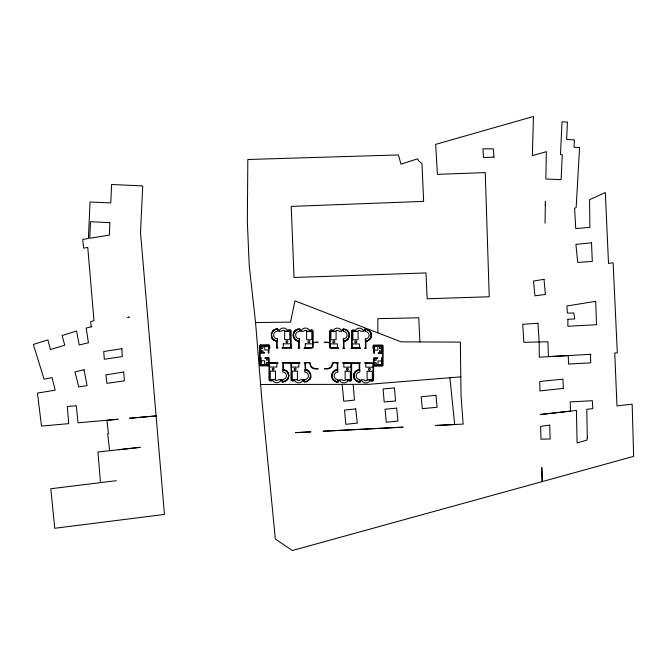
<?xml version="1.0" encoding="UTF-8"?>
<svg xmlns="http://www.w3.org/2000/svg" width="667" height="667" viewBox="0 0 667 667"><rect width="100%" height="100%" fill="white"/><g stroke="black" fill="none" stroke-linecap="round" stroke-linejoin="round"><path stroke-width="1" d="M259.588 345.756L259.588 365.258L260.388 365.908L269.009 365.908L268.984 380.032M269.118 363.156L269.043 357.729L264.916 357.629L264.916 358.129L268.601 358.129L268.593 364.682L260.797 364.674L261.181 357.62L260.489 357.629L260.372 365.099L268.593 365.433L260.055 365.082L260.113 345.598L268.626 345.356L260.422 345.648L260.322 352.893L264.507 353.151L264.507 352.651L260.814 352.643L260.83 346.09L268.626 346.106L268.242 353.151L268.859 353.16L269.126 345.481C267.534 347.657 270.619 348.866 269.743 347.682L269.726 345.606L269.109 344.906L260.497 344.847M269.218 362.998L277.972 362.631L277.972 363.123L269.568 363.373L269.476 379.94C270.068 381.807 275.004 379.857 269.96 380.949M276.713 347.199L276.371 341.262M277.572 329.998L277.572 329.323A5.761 5.761 0 0 0 271.644 334.709A5.761 5.761 0 0 0 276.822 340.82L276.838 340.829M282.541 380.882L282.541 381.507A5.761 5.761 0 0 0 288.469 376.121A5.761 5.761 0 0 0 283.292 370.01L283.292 370.002M282.891 369.593L282.9 363.582L282.116 362.631L299.95 362.665L299.95 363.165L291.546 363.415L291.462 379.982C292.104 381.899 296.998 379.806 291.946 380.982M291.104 347.232L291.02 330.423M299.2 341.279L299.191 347.282L299.975 348.232L298.066 348.232L298.799 347.69M299.55 329.982L299.55 329.365A5.761 5.761 0 0 0 293.63 334.742A5.761 5.761 0 0 0 298.799 340.854L298.816 340.862M304.519 380.89L304.519 381.541A5.761 5.761 0 0 0 310.447 376.155A5.761 5.761 0 0 0 305.269 370.052L304.886 363.623L304.102 362.673L310.138 362.681L310.363 363.34A5.144 5.144 0 0 0 315.499 368.501C322.311 368.584 314.49 369.751 312.848 368.334C308.446 366.617 312.064 360.413 305.303 363.273M305.386 363.673L305.728 369.601M329.615 330.949L329.598 342.546L324.662 341.971L324.662 342.471L327.147 342.471A5.153 5.153 0 0 1 329.573 343.08L329.748 347.824M338.036 380.982L338.036 381.599A5.761 5.761 0 0 1 332.124 376.196A5.761 5.761 0 0 1 337.327 370.102L337.394 370.085M343.18 330.082L343.18 329.44A5.761 5.761 0 0 1 349.091 334.842A5.761 5.761 0 0 1 343.897 340.929L343.897 340.937M343.98 347.324L343.989 341.429L345.531 341.07M351.576 347.407L351.759 330.448M359.221 363.682L359.205 369.643L358.254 369.818M359.696 369.793L359.713 363.715L360.505 362.765L342.671 362.74L342.671 363.24L351.067 363.515L351.1 380.082C350.158 382.058 345.606 379.84 351.059 380.974M365.166 330.098L365.166 329.473A5.761 5.761 0 0 1 371.069 334.876A5.761 5.761 0 0 1 365.875 340.97L365.791 340.987M365.474 341.387L365.458 347.449L364.674 348.341L366.158 348.349L365.841 347.832M373.578 380.123L373.603 366.083L382.224 366.116L383.025 365.466L383.083 345.806L382.283 345.064L373.662 345.064L372.953 345.764L372.928 347.857C372.028 349.074 375.162 347.79 373.553 345.656L373.795 353.335L374.412 353.335L374.054 346.281L381.849 346.298L381.841 352.851L378.147 352.843L378.147 353.343L382.333 353.101L382.241 345.839L374.054 345.539L382.566 345.806L382.566 365.208L374.02 365.616L382.241 365.308L382.108 357.829L381.457 357.829L381.816 364.882L374.02 364.866L374.029 358.312L377.722 358.321L377.722 357.82L373.562 357.946L373.528 363.39L373.153 362.79L364.649 362.773L364.649 363.273L373.053 363.548L373.086 380.123C372.82 381.766 367.209 380.132 372.853 381.082M545.348 205.653L545.423 201.259L545.022 223.195M259.588 345.748L260.489 344.847M291.012 363.465L291.07 380.44M293.121 334.901L293.597 332.725M373.578 380.207L373.47 380.582M353.61 375.446L354.077 373.47M337.71 369.793L337.735 363.673L338.519 362.731L332.483 362.723L332.258 363.382A5.144 5.144 0 0 1 327.105 368.517C320.135 368.526 328.723 369.885 330.248 368.067C334.159 365.933 330.524 360.88 337.369 363.223M351.584 380.265L351.617 363.632M310.839 377.005L310.63 373.778M371.461 336.468L371.252 333.242M271.294 333.658L271.861 338.027M310.839 377.013L310.63 377.797M331.782 374.412L332.349 378.773M371.461 336.476L370.635 338.553M271.302 333.65L272.686 330.957M331.782 374.395L333.175 371.702M365.916 347.657L365.975 341.462L367.317 341.171M312.998 347.657L313.115 343.055A5.153 5.153 0 0 1 315.541 342.454L318.026 342.454L318.026 341.963L313.09 342.513L313.106 330.807M310.622 377.805L310.313 378.556M337.302 363.357L337.227 369.61L336.468 369.735M293.597 332.716L293.955 331.991M354.077 373.462L354.769 372.219M291.02 347.615L291.721 348.216L282.141 348.199L282.141 347.707L290.545 347.457L290.629 330.882C290.42 329.29 284.767 330.865 290.312 329.898M291.07 363.248L283.275 363.148M359.296 363.365L351.542 363.357M310.305 378.564L310.013 379.089M343.555 341.145L343.48 347.357L342.696 348.307L344.606 348.307L343.855 347.799M293.964 331.983L294.289 331.474M303.285 380.974L303.227 380.515L304.519 380.849M303.268 380.999L304.027 381.007L304.244 382.024M310.005 379.098L307.087 381.566M370.627 338.561L367.325 341.171M287.802 379.39L288.978 375.554M294.297 331.466L294.672 330.99M354.777 372.211L355.436 371.444M348.174 339.178L349.6 335.009M360.122 380.74L360.013 381.632A5.761 5.761 0 0 1 354.11 376.23A5.761 5.761 0 0 1 359.305 370.143L359.321 370.135M272.695 330.949L273.587 330.115M294.681 330.982L295.406 330.282M333.183 371.694L333.75 371.127M287.277 380.032L283.533 381.949M347.899 339.495L345.539 341.062M355.444 371.436L356.553 370.552M295.414 330.273L296.073 329.806M273.595 330.107C274.479 329.456 278.381 327.472 278.064 329.865L278.889 330.365L277.839 330.332M334.075 370.86L335.109 370.218M296.256 329.69L297.174 329.265M356.745 370.443L358.246 369.826M335.126 370.21L336.46 369.735M364.882 330.49L363.849 330.507L364.882 328.989M342.905 328.956L341.879 330.465L342.821 330.465M307.078 381.574L305.102 382.033M297.182 329.256L299.908 328.898L300.05 329.898L300.867 330.398L299.817 330.373M360.338 380.615L361.331 380.607L360.513 381.099L360.43 382.058L358.629 382.016M352.418 330.007C357.937 331.074 352.501 329.273 352.101 330.99L352.126 347.557L360.53 347.84L360.53 348.332L350.95 348.316L351.709 347.824M116.258 480.674L50.809 488.761L54.752 528.281L164.449 514.432L140.52 232.491L142.721 185.91L111.614 184.501L110.78 202.918L90.045 201.968L88.386 238.503L82.708 239.411L83.658 248.124L87.761 247.424L93.989 320.66L90.629 321.577L91.246 326.763L91.913 326.597L86.185 328.047L88.428 342.771L79.223 344.964L76.522 331.032L62.131 335.509L64.749 345.214L50.434 349.533L47.866 339.912L33.35 344.43L44.047 379.139L52.093 377.647L55.169 390.178L37.452 393.08L41.479 426.046L68.726 423.645L67.275 406.478L76.321 405.728L78.014 422.811L118.176 419.268L106.887 420.285L108.463 433.808L107.67 433.892L109.663 450.684M118.743 449.691L140.253 447.332L97.966 451.968L100.459 482.625M283.317 381.974L282.299 381.991M260.589 384.492L368.709 384.325L460.789 376.863L460.372 342.104L401.142 341.854L294.931 300.842L290.529 322.119L255.569 322.57L249.308 266.25L248.724 254.094L247.357 221.828L247.816 159.496L398.449 154.936L400.934 164.14L417.609 158.829L419.143 161.406L421.961 163.515L423.662 201.384L291.237 206.403L294.014 277.489L425.988 272.928L427.147 298.766L489.236 296.773L485.251 172.603L437.394 174.345L435.693 144.355L533.45 116.483L532.366 155.678L546.348 151.659L545.839 178.989L561.114 179.69L562.273 154.686L560.488 154.602L562.023 121.836L567.417 122.086L566.625 139.503L574.387 139.878L574.054 147.257L579.565 147.549L576.163 207.52L574.587 208.312L575.754 228.589L589.853 227.347L589.561 199.683L605.319 192.546L608.512 263.473L613.123 262.723L617.308 352.893L614.741 353.018L616.975 405.911L632.158 404.194L633.65 456.37L292.396 550.517L275.313 538.986L261.831 399.55L255.569 322.57M330.532 329.957C335.826 331.065 330.582 329.19 330.115 330.957L330.148 347.524L338.544 347.799L338.544 348.299L330.282 348.232M312.098 348.249L304.127 348.241L304.127 347.74L312.523 347.49L312.615 330.924C312.314 329.273 306.745 330.882 312.389 329.957M365.132 328.981L368.459 329.815M268.543 346.273L264.807 346.265L264.799 350L268.534 350M381.741 360.98L378.006 360.972L378.006 364.707L381.732 364.716M338.452 380.565L339.353 380.565L338.536 381.065L338.444 382.024L336.852 382.016M343.563 328.939L345.739 329.415M298.149 341.262L298.699 341.354L298.708 347.415M276.363 341.262L274.262 340.512M336.843 382.016L336.051 381.824M282.233 381.983L281.224 380.465L282.366 380.549M298.141 341.262L296.973 340.912M305.936 369.643L307.287 370.077M358.621 382.016L357.845 381.799M284.142 369.643L283.392 369.518L283.383 363.423M284.159 369.643L287.002 371.177M336.043 381.824L334.392 381.04M357.829 381.799L356.903 381.391M345.748 329.423L346.473 329.781M296.965 340.904L295.89 340.328M307.295 370.085L308.012 370.46M356.895 381.391L356.378 381.074M368.467 329.823L369.301 330.398M346.481 329.781L346.99 330.115M274.254 340.503L273.42 339.928M308.021 370.468L310.63 373.77M356.37 381.074L354.769 379.515M334.384 381.032L333.033 379.806M346.998 330.123L347.624 330.632M295.714 340.203L294.28 338.769M369.61 330.682L371.252 333.233M347.632 330.64L348.658 331.899M273.103 339.645L272.186 338.561M287.01 371.185L288.427 373.161M333.025 379.798L332.666 379.315M354.761 379.506L354.435 378.998M332.658 379.298L332.349 378.781M272.178 338.553L271.869 338.036M348.774 332.083L349.575 334.592M354.427 378.989L354.069 378.264M293.947 338.244L293.588 337.519M288.427 373.17L288.953 375.129M277.18 341.07L277.214 347.249L277.997 348.191L276.513 348.191L276.755 347.499M354.069 378.256L353.593 375.871M293.588 337.51L293.33 336.743M293.322 336.727L293.113 335.326M449.875 377.73L454.686 424.512L463.148 424.104L461.03 395.564L460.789 376.863M342.171 384.367L343.788 401.251L354.444 400.125L353.202 384.409M419.893 341.938L418.768 317.8L377.839 318.676L377.881 332.858M260.889 360.772L260.88 364.507L264.616 364.515L264.616 360.78L260.889 360.772M261.197 350.734L261.189 352.068L263.056 352.068L263.056 350.742L261.197 350.734M266.366 358.713L266.358 360.038L268.226 360.038L268.234 358.713L266.366 358.713M269.36 363.273L269.36 367.008L276.822 367.025L276.83 363.29L269.36 363.273M270.285 371.16L270.268 379.456L275.454 379.465L275.471 371.169L270.285 371.16M277.389 338.819L277.389 341.104A6.011 6.011 0 0 1 271.377 335.076A6.011 6.011 0 0 1 277.405 329.073L277.405 331.357A3.735 3.735 0 0 0 273.662 335.084A3.735 3.735 0 0 0 277.389 338.819M282.708 379.473L282.708 381.757A6.011 6.011 0 0 0 288.728 375.754A6.011 6.011 0 0 0 282.725 369.726L282.725 372.011A3.735 3.735 0 0 1 286.451 375.746A3.735 3.735 0 0 1 282.708 379.473M283.292 343.805L283.283 347.54L290.745 347.549L290.754 343.822L283.292 343.805M284.659 331.366L284.642 339.661L289.828 339.67L289.845 331.374L284.659 331.366M291.346 363.315L291.337 367.05L298.808 367.058L298.808 363.323L291.346 363.315M292.263 371.194L292.246 379.49L297.432 379.498L297.449 371.202L292.263 371.194M299.366 338.861L299.366 341.137A6.011 6.011 0 0 1 293.363 335.117A6.011 6.011 0 0 1 299.383 329.114L299.383 331.391A3.735 3.735 0 0 0 295.648 335.117A3.735 3.735 0 0 0 299.366 338.861M304.694 379.515L304.686 381.791A6.011 6.011 0 0 0 310.714 375.788A6.011 6.011 0 0 0 304.711 369.768L304.702 372.044A3.735 3.735 0 0 1 308.429 375.788A3.735 3.735 0 0 1 304.694 379.515M305.269 343.847L305.269 347.574L312.731 347.59L312.74 343.855L305.269 343.847M306.645 331.407L306.628 339.703L311.814 339.711L311.822 331.416L306.645 331.407M329.948 343.889L329.94 347.624L337.41 347.632L337.41 343.897L329.948 343.889M330.907 331.449L330.89 339.745L336.076 339.753L336.085 331.457L330.907 331.449M337.869 379.565L337.869 381.849A6.011 6.011 0 0 1 331.866 375.829A6.011 6.011 0 0 1 337.886 369.818L337.886 372.103A3.735 3.735 0 0 0 334.142 375.829A3.735 3.735 0 0 0 337.869 379.565M343.33 338.936L343.33 341.212A6.011 6.011 0 0 0 349.35 335.209A6.011 6.011 0 0 0 343.347 329.19L343.347 331.466A3.735 3.735 0 0 1 347.073 335.209A3.735 3.735 0 0 1 343.33 338.936M343.813 363.407L343.805 367.133L351.267 367.15L351.276 363.415L343.813 363.407M345.147 371.286L345.131 379.581L350.317 379.59L350.325 371.294L345.147 371.286M351.934 343.922L351.926 347.657L359.388 347.674L359.396 343.939L351.934 343.922M352.885 331.482L352.868 339.778L358.054 339.786L358.071 331.491L352.885 331.482M359.855 379.606L359.846 381.891A6.011 6.011 0 0 1 353.843 375.863A6.011 6.011 0 0 1 359.872 369.86L359.863 372.144A3.735 3.735 0 0 0 356.128 375.871A3.735 3.735 0 0 0 359.855 379.606M365.316 338.969L365.308 341.254A6.011 6.011 0 0 0 371.336 335.251A6.011 6.011 0 0 0 365.333 329.223L365.324 331.507A3.735 3.735 0 0 1 369.051 335.243A3.735 3.735 0 0 1 365.316 338.969M365.791 363.44L365.783 367.175L373.253 367.183L373.253 363.457L365.791 363.44M367.125 371.327L367.108 379.615L372.294 379.631L372.311 371.336L367.125 371.327M374.137 346.448L374.129 350.183L377.864 350.192L377.872 346.456L374.137 346.448M374.404 358.896L374.404 360.222L376.271 360.222L376.271 358.896L374.404 358.896M379.606 350.942L379.598 352.268L381.466 352.268L381.466 350.942L379.606 350.942M567.917 319.293L567.834 326.263L596.531 324.729L595.698 301.334L566.875 305.978L567.417 313.073L573.928 312.99L574.671 318.918L567.917 319.293M109.872 222.62L109.33 235.126L89.753 238.277L90.504 221.744L109.872 222.62M587.285 437.085L587.077 439.987L577.08 442.971L576.455 410.455L540.295 414.524L570.568 411.122L570.193 401.909L592.338 400.709L592.796 408.629L586.785 409.296L587.285 437.085M278.848 331.174L281.524 331.199A2.485 2.485 0 0 1 285.301 331.207L287.994 331.207A4.852 4.852 0 0 0 278.848 331.174M281.274 379.64L281.266 379.656A4.852 4.852 0 0 1 272.128 379.64L274.804 379.623A2.485 2.485 0 0 0 278.589 379.631L281.274 379.64M300.825 331.216L303.51 331.232A2.485 2.485 0 0 1 307.287 331.241L309.972 331.241A4.852 4.852 0 0 0 300.825 331.216M303.252 379.673L303.243 379.69A4.852 4.852 0 0 1 294.105 379.673L296.79 379.665A2.485 2.485 0 0 0 300.567 379.665L303.252 379.673M332.766 331.266L335.443 331.291A2.485 2.485 0 0 1 339.22 331.299L341.904 331.299A4.852 4.852 0 0 0 332.766 331.266M354.744 331.307L357.42 331.324A2.485 2.485 0 0 1 361.206 331.332L363.89 331.341A4.852 4.852 0 0 0 354.744 331.307M348.457 379.756L348.457 379.773A4.852 4.852 0 0 1 339.32 379.756L341.996 379.74A2.485 2.485 0 0 0 345.773 379.748L348.457 379.756M370.443 379.79L370.435 379.806A4.852 4.852 0 0 1 361.297 379.79L363.974 379.781A2.485 2.485 0 0 0 367.759 379.781L370.443 379.79M84.034 369.768L74.987 371.928L78.723 386.902L87.06 385.609L84.034 369.768M128.739 317.267L127.747 317.467L129.281 317.159L128.739 317.267M544.022 279.315L533.492 281.057L534.942 295.823L545.389 294.455L544.022 279.315M123.678 372.011L105.928 374.871L106.845 383.375L124.387 380.84L123.678 372.011M121.853 348.699L103.735 351.517L104.31 359.238L122.269 356.578L121.853 348.699M549.708 425.137L540.62 426.338L540.995 439.194L550.158 438.986L549.708 425.137M563.307 388.394L539.92 390.92L539.753 381.466L562.94 379.139L563.307 388.394M355.728 408.879L344.531 410.08L345.814 424.312L357.304 423.103L355.728 408.879M591.512 242.813L575.921 244.389L577.697 262.389L592.296 261.439L591.512 242.813M435.943 395.356L421.177 396.773L422.336 408.671L437.102 407.262L435.943 395.356M396.665 408.129L385.051 409.213L386.293 422.194L397.907 421.11L396.665 408.129M156.445 415.891L129.673 418.251L156.445 415.891M394.464 387.977L383.1 388.928L384.184 401.951L395.548 401L394.464 387.977M537.927 323.237L522.745 324.312L523.828 342.313L547.882 341.771L548.466 356.662L591.012 354.302L590.395 354.344L590.762 362.84L568.576 364.049L568.242 355.586L539.336 357.162L539.169 342.188L537.927 323.237M402.926 427.163L323.212 431.232L402.926 427.163M310.814 431.857L295.714 432.641L310.814 431.857M454.686 424.512L435.668 425.488L454.686 424.512M493.964 157.17L483.475 157.462L482.933 148.833L493.338 148.874L493.964 157.17M542.196 481.165L541.787 467.609L542.196 481.165M308.429 342.605A0.95 0.95 0 0 0 309.855 341.779A0.95 0.95 0 0 0 308.429 340.954A0.95 0.95 0 0 0 308.429 342.605M286.443 342.563A0.95 0.95 0 0 0 287.877 341.737A0.95 0.95 0 0 0 286.451 340.912A0.95 0.95 0 0 0 286.443 342.563M294.689 369.952A0.95 0.95 0 0 0 296.123 369.126A0.95 0.95 0 0 0 294.697 368.301A0.95 0.95 0 0 0 294.689 369.952M272.711 369.918A0.95 0.95 0 0 0 274.145 369.093A0.95 0.95 0 0 0 272.711 368.259A0.95 0.95 0 0 0 272.711 369.918M333.308 342.646A0.95 0.95 0 0 0 334.742 341.821A0.95 0.95 0 0 0 333.317 340.995A0.95 0.95 0 0 0 333.308 342.646M355.294 342.68A0.95 0.95 0 0 0 356.728 341.863A0.95 0.95 0 0 0 355.294 341.029A0.95 0.95 0 0 0 355.294 342.68M346.948 370.043A0.95 0.95 0 0 0 348.382 369.218A0.95 0.95 0 0 0 346.957 368.392A0.95 0.95 0 0 0 346.948 370.043M368.934 370.077A0.95 0.95 0 0 0 370.36 369.26A0.95 0.95 0 0 0 368.934 368.426A0.95 0.95 0 0 0 368.934 370.077M266.725 364.065A0.909 0.909 0 0 0 268.101 363.273A0.909 0.909 0 0 0 266.733 362.481A0.909 0.909 0 0 0 266.725 364.065M261.781 348.291A0.909 0.909 0 0 0 263.148 347.507A0.909 0.909 0 0 0 261.781 346.715A0.909 0.909 0 0 0 261.781 348.291M374.979 364.249A0.909 0.909 0 0 0 376.346 363.457A0.909 0.909 0 0 0 374.979 362.665A0.909 0.909 0 0 0 374.979 364.249M379.982 348.499A0.909 0.909 0 0 0 381.349 347.707A0.909 0.909 0 0 0 379.982 346.915A0.909 0.909 0 0 0 379.982 348.499"/></g></svg>
